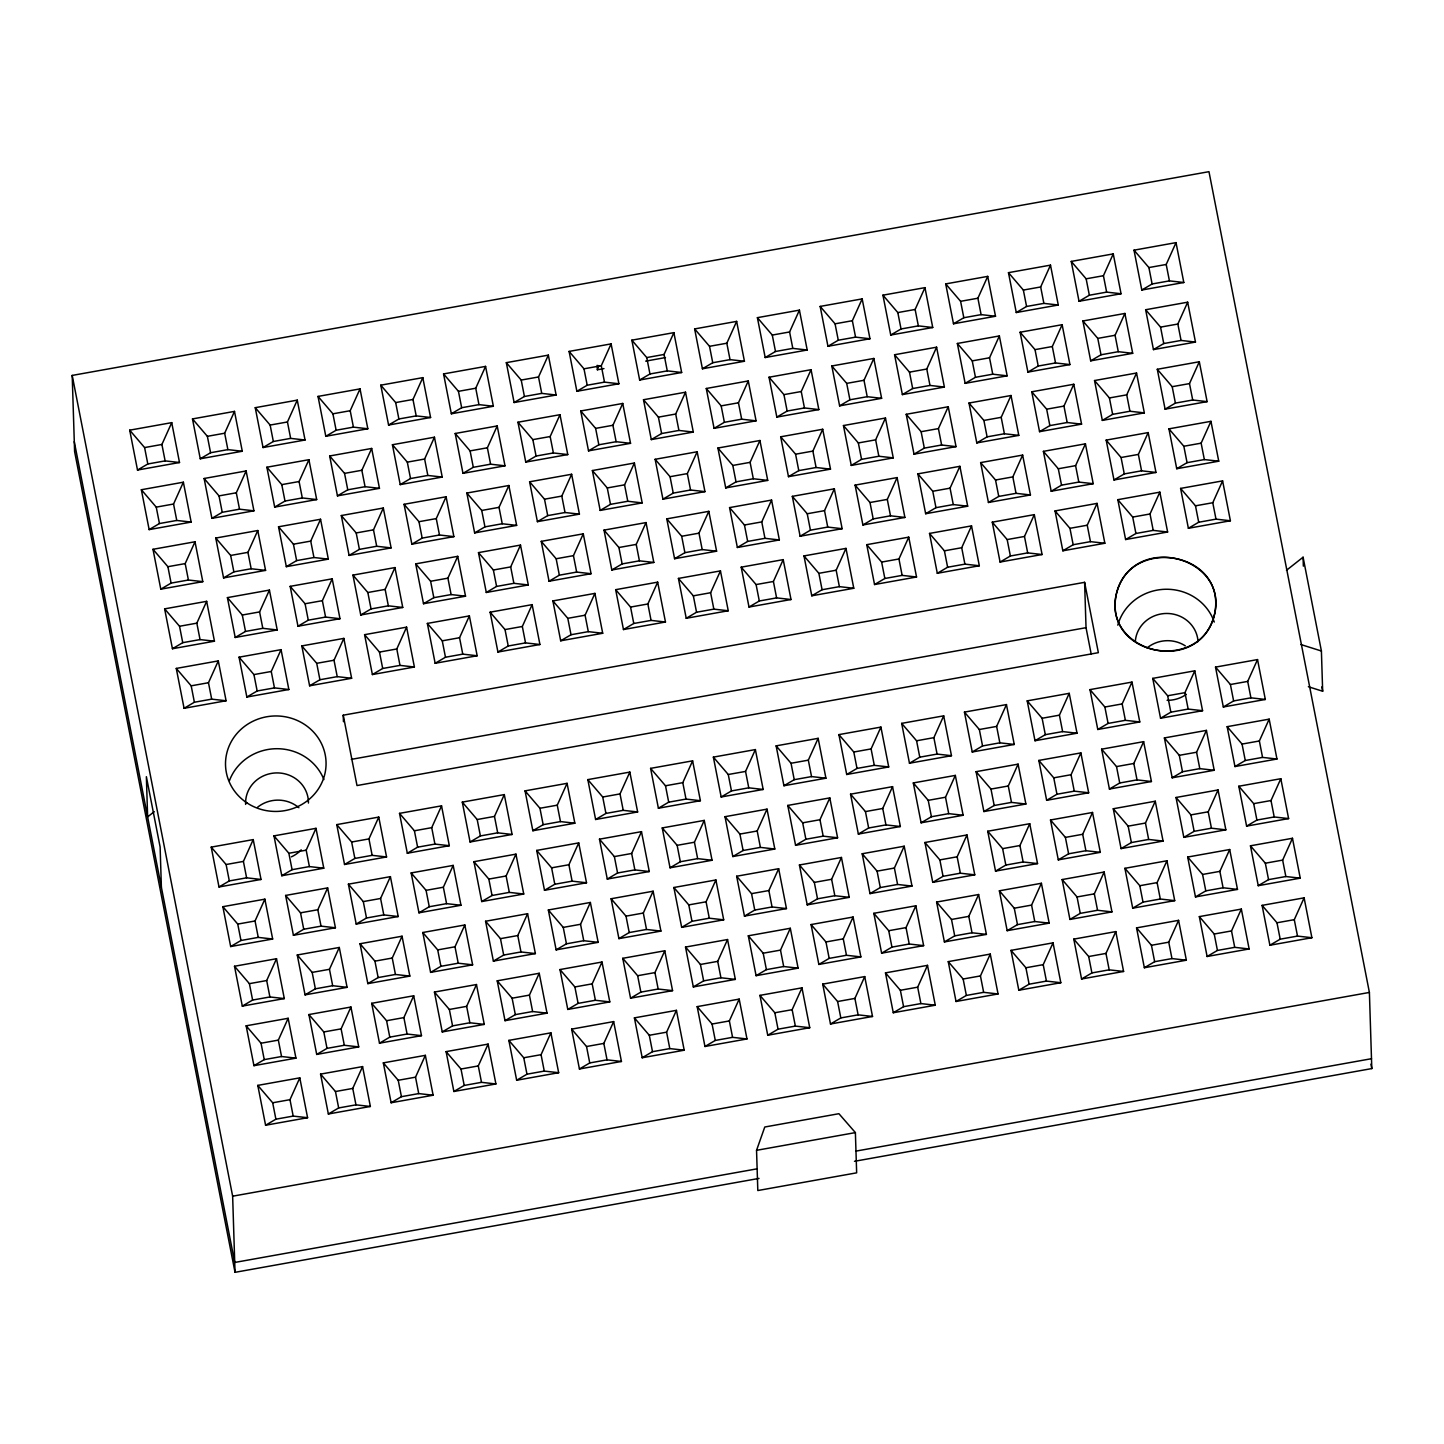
<?xml version="1.0" encoding="UTF-8"?>
<svg xmlns="http://www.w3.org/2000/svg" width="1444" height="1444" viewBox="0 0 1444 1444"><rect width="100%" height="100%" fill="white"/><g stroke="black" fill="none" stroke-linecap="round" stroke-linejoin="round"><path stroke-width="1.5" d="M603.953 368.599L597.365 369.772L598.863 365.549M756.548 1150.326L764.779 1127.006L838.91 1113.703L855.389 1132.601L856.653 1172.835L757.811 1190.542L756.548 1150.326L855.389 1132.601M179.507 462.513L165.121 460.889L161.909 444.463L171.728 422.641L129.707 430.168L137.505 470.04L179.507 462.513L171.728 422.641M191.15 522.078L176.764 520.454L173.551 504.028L183.37 482.206L141.35 489.733L149.147 529.605L191.15 522.078L183.37 482.206M242.285 451.25L227.881 449.625L224.668 433.218L234.488 411.396L192.485 418.922L200.265 458.777L242.285 451.25L234.488 411.396M202.792 581.643L188.406 580.019L185.193 563.593L195.012 541.771L152.992 549.298L160.789 589.17L202.792 581.643L195.012 541.771M253.927 510.815L239.523 509.191L236.311 492.783L246.13 470.961L204.127 478.487L211.907 518.342L253.927 510.815L246.13 470.961M214.452 641.19L200.048 639.584L196.835 623.158L206.654 601.336L164.634 608.863L172.432 648.735L214.452 641.19L206.654 601.336M305.045 440.005L290.659 438.38L287.446 421.973L297.265 400.132L255.245 407.677L263.043 447.532L305.045 440.005L297.265 400.132M265.57 570.38L251.166 568.755L247.953 552.348L257.772 530.526L215.77 538.052L223.567 577.907L265.57 570.38L257.772 530.526M226.094 700.755L211.69 699.149L208.477 682.723L218.297 660.901L176.276 668.428L184.074 708.3L226.094 700.755L218.297 660.901M316.687 499.57L302.301 497.945L299.088 481.538L308.908 459.697L266.887 467.224L274.685 507.097L316.687 499.57L308.908 459.697M277.212 629.945L262.808 628.321L259.595 611.913L269.414 590.091L227.412 597.617L235.21 637.472L277.212 629.945L269.414 590.091M367.823 428.76L353.419 427.135L350.206 410.71L360.025 388.887L318.023 396.414L325.803 436.287L367.823 428.76L360.025 388.887M328.329 559.135L313.944 557.51L310.731 541.103L320.55 519.262L278.53 526.789L286.327 566.662L328.329 559.135L320.55 519.262M288.854 689.51L274.45 687.885L271.255 671.478L281.057 649.656L239.054 657.182L246.852 697.037L288.854 689.51L281.057 649.656M379.465 488.325L365.061 486.7L361.848 470.275L371.668 448.452L329.665 455.979L337.445 495.852L379.465 488.325L371.668 448.452M339.99 618.7L325.586 617.075L322.373 600.668L332.192 578.827L290.172 586.354L297.969 626.227L339.99 618.7L332.192 578.827M430.583 417.497L416.197 415.89L412.984 399.465L422.803 377.642L380.783 385.169L388.58 425.041L430.583 417.497L422.803 377.642M391.107 547.89L376.703 546.265L373.491 529.84L383.31 508.017L341.307 515.544L349.105 555.417L391.107 547.89L383.31 508.017M261.021 879.45L246.617 877.826L243.404 861.418L253.223 839.596L211.221 847.123L219.001 886.977L261.021 879.45L253.223 839.596M351.632 678.265L337.228 676.64L334.015 660.233L343.834 638.392L301.814 645.919L309.612 685.792L351.632 678.265L343.834 638.392M442.225 477.062L427.839 475.455L424.626 459.03L434.445 437.207L392.425 444.734L400.223 484.606L442.225 477.062L434.445 437.207M402.75 607.455L388.346 605.83L385.151 589.405L394.952 567.582L352.95 575.109L360.747 614.982L402.75 607.455L394.952 567.582M493.361 406.251L478.957 404.627L475.744 388.219L485.563 366.397L443.561 373.924L451.34 413.778L493.361 406.251L485.563 366.397M272.663 939.015L258.259 937.391L255.047 920.983L264.866 899.161L222.863 906.688L230.661 946.542L272.663 939.015L264.866 899.161M453.885 536.626L439.481 535.002L436.268 518.595L446.088 496.772L404.067 504.299L411.865 544.171L453.885 536.626L446.088 496.772M323.781 868.205L309.395 866.581L306.182 850.173L316.001 828.333L273.981 835.877L281.779 875.732L323.781 868.205L316.001 828.333M414.392 667.02L399.988 665.395L396.793 648.97L406.594 627.147L364.592 634.674L372.39 674.547L414.392 667.02L406.594 627.147M505.003 465.816L490.599 464.192L487.386 447.784L497.205 425.944L455.203 433.489L462.982 473.343L505.003 465.816L497.205 425.944M284.306 998.58L269.902 996.956L266.689 980.548L276.508 958.726L234.506 966.253L242.303 1006.107L284.306 998.58L276.508 958.726M465.528 596.192L451.124 594.567L447.911 578.16L457.73 556.337L415.71 563.864L423.507 603.718L465.528 596.192L457.73 556.337M556.12 395.006L541.735 393.382L538.522 376.974L548.341 355.134L506.321 362.661L514.118 402.533L556.12 395.006L548.341 355.134M335.423 927.77L321.037 926.145L317.824 909.738L327.644 887.898L285.623 895.442L293.421 935.297L335.423 927.77L327.644 887.898M516.645 525.381L502.241 523.757L499.028 507.349L508.848 485.509L466.845 493.054L474.643 532.908L516.645 525.381L508.848 485.509M295.948 1058.145L281.544 1056.521L278.349 1040.113L288.15 1018.291L246.148 1025.818L253.945 1065.672L295.948 1058.145L288.15 1018.291M386.559 856.96L372.155 855.335L368.942 838.91L378.761 817.087L336.759 824.614L344.538 864.487L386.559 856.96L378.761 817.087M477.17 655.756L462.766 654.132L459.553 637.725L469.372 615.902L427.352 623.429L435.149 663.283L477.17 655.756L469.372 615.902M567.763 454.571L553.377 452.947L550.164 436.539L559.983 414.699L517.963 422.226L525.76 462.098L567.763 454.571L559.983 414.699M347.083 987.335L332.68 985.711L329.467 969.303L339.286 947.463L297.265 954.989L305.063 994.862L347.083 987.335L339.286 947.463M528.287 584.946L513.883 583.322L510.689 566.914L520.49 545.074L478.487 552.619L486.285 592.473L528.287 584.946L520.49 545.074M618.898 383.761L604.494 382.137L601.282 365.711L611.101 343.889L569.098 351.415L576.878 391.288L618.898 383.761L611.101 343.889M307.59 1117.71L293.186 1116.086L289.991 1099.678L299.792 1077.856L257.79 1085.383L265.588 1125.237L307.59 1117.71L299.792 1077.856M398.201 916.525L383.797 914.9L380.584 898.475L390.403 876.652L348.401 884.179L356.199 924.052L398.201 916.525L390.403 876.652M579.423 514.136L565.019 512.512L561.806 496.086L571.625 474.264L529.605 481.791L537.403 521.663L579.423 514.136L571.625 474.264M358.726 1046.9L344.322 1045.275L341.109 1028.868L350.928 1007.028L308.908 1014.554L316.705 1054.427L358.726 1046.9L350.928 1007.028M449.319 845.697L434.933 844.09L431.72 827.665L441.539 805.842L399.519 813.369L407.316 853.242L449.319 845.697L441.539 805.842M539.93 644.511L525.526 642.887L522.331 626.479L532.132 604.639L490.13 612.184L497.927 652.038L539.93 644.511L532.132 604.639M630.541 443.326L616.137 441.702L612.924 425.276L622.743 403.454L580.741 410.98L588.52 450.853L630.541 443.326L622.743 403.454M409.843 976.09L395.439 974.465L392.245 958.04L402.046 936.217L360.043 943.744L367.841 983.617L409.843 976.09L402.046 936.217M591.065 573.701L576.661 572.077L573.448 555.651L583.268 533.829L541.247 541.356L549.045 581.228L591.065 573.701L583.268 533.829M681.658 372.498L667.272 370.873L664.059 354.466L673.879 332.643L631.858 340.17L639.656 380.025L681.658 372.498L673.879 332.643M370.368 1106.465L355.964 1104.841L352.751 1088.433L362.57 1066.593L320.568 1074.119L328.348 1113.992L370.368 1106.465L362.57 1066.593M460.979 905.262L446.575 903.655L443.362 887.23L453.181 865.407L411.161 872.934L418.959 912.807L460.979 905.262L453.181 865.407M642.183 502.891L627.779 501.267L624.566 484.841L634.385 463.019L592.383 470.545L600.181 510.418L642.183 502.891L634.385 463.019M421.486 1035.655L407.082 1034.03L403.887 1017.605L413.688 995.782L371.686 1003.309L379.483 1043.182L421.486 1035.655L413.688 995.782M512.097 834.452L497.693 832.827L494.48 816.42L504.299 794.597L462.297 802.124L470.076 841.978L512.097 834.452L504.299 794.597M602.708 633.266L588.304 631.642L585.091 615.216L594.91 593.394L552.89 600.921L560.687 640.793L602.708 633.266L594.91 593.394M693.301 432.063L678.915 430.438L675.702 414.031L685.521 392.208L643.501 399.735L651.298 439.59L693.301 432.063L685.521 392.208M472.621 964.827L458.217 963.202L455.004 946.795L464.824 924.972L422.803 932.499L430.601 972.372L472.621 964.827L464.824 924.972M653.825 562.438L639.421 560.832L636.226 544.406L646.028 522.584L604.025 530.11L611.823 569.983L653.825 562.438L646.028 522.584M744.436 361.253L730.032 359.628L726.819 343.221L736.639 321.38L694.636 328.925L702.416 368.78L744.436 361.253L736.639 321.38M433.128 1095.22L418.724 1093.595L415.529 1077.17L425.348 1055.347L383.328 1062.874L391.125 1102.747L433.128 1095.22L425.348 1055.347M523.739 894.016L509.335 892.392L506.122 875.985L515.941 854.144L473.939 861.689L481.736 901.543L523.739 894.016L515.941 854.144M704.961 491.628L690.557 490.003L687.344 473.596L697.163 451.773L655.143 459.3L662.94 499.155L704.961 491.628L697.163 451.773M484.263 1024.392L469.86 1022.767L466.647 1006.36L476.466 984.537L434.445 992.064L442.243 1031.918L484.263 1024.392L476.466 984.537M574.856 823.206L560.471 821.582L557.258 805.174L567.077 783.334L525.056 790.861L532.854 830.733L574.856 823.206L567.077 783.334M665.467 622.003L651.063 620.397L647.869 603.971L657.67 582.149L615.667 589.675L623.465 629.548L665.467 622.003L657.67 582.149M756.078 420.818L741.674 419.193L738.462 402.786L748.281 380.945L706.278 388.49L714.076 428.345L756.078 420.818L748.281 380.945M535.381 953.581L520.977 951.957L517.782 935.55L527.583 913.709L485.581 921.254L493.379 961.108L535.381 953.581L527.583 913.709M716.603 551.193L702.199 549.568L698.986 533.161L708.805 511.338L666.785 518.865L674.583 558.72L716.603 551.193L708.805 511.338M807.196 350.008L792.81 348.383L789.597 331.958L799.416 310.135L757.396 317.662L765.194 357.534L807.196 350.008L799.416 310.135M495.906 1083.957L481.502 1082.332L478.289 1065.925L488.108 1044.102L446.106 1051.629L453.885 1091.484L495.906 1083.957L488.108 1044.102M586.517 882.771L572.113 881.147L568.9 864.739L578.719 842.899L536.699 850.426L544.496 890.298L586.517 882.771L578.719 842.899M767.721 480.383L753.317 478.758L750.104 462.351L759.923 440.51L717.921 448.037L725.718 487.91L767.721 480.383L759.923 440.51M547.023 1013.146L532.619 1011.522L529.425 995.115L539.226 973.274L497.223 980.819L505.021 1020.673L547.023 1013.146L539.226 973.274M637.634 811.961L623.23 810.337L620.017 793.911L629.837 772.089L587.834 779.616L595.614 819.488L637.634 811.961L629.837 772.089M728.245 610.758L713.841 609.133L710.628 592.726L720.448 570.903L678.427 578.43L686.225 618.285L728.245 610.758L720.448 570.903M818.838 409.573L804.452 407.948L801.239 391.523L811.059 369.7L769.038 377.227L776.836 417.099L818.838 409.573L811.059 369.7M598.159 942.336L583.755 940.712L580.542 924.286L590.361 902.464L548.341 909.991L556.139 949.863L598.159 942.336L590.361 902.464M779.363 539.948L764.959 538.323L761.764 521.916L771.565 500.075L729.563 507.602L737.361 547.475L779.363 539.948L771.565 500.075M869.974 338.744L855.57 337.138L852.357 320.712L862.176 298.89L820.174 306.417L827.953 346.289L869.974 338.744L862.176 298.89M558.666 1072.711L544.262 1071.087L541.067 1054.68L550.886 1032.839L508.866 1040.384L516.663 1080.238L558.666 1072.711L550.886 1032.839M649.277 871.526L634.873 869.902L631.66 853.476L641.479 831.654L599.477 839.181L607.274 879.053L649.277 871.526L641.479 831.654M830.499 469.138L816.095 467.513L812.882 451.088L822.701 429.265L780.681 436.792L788.478 476.664L830.499 469.138L822.701 429.265M609.801 1001.901L595.397 1000.277L592.184 983.851L602.004 962.029L559.983 969.556L567.781 1009.428L609.801 1001.901L602.004 962.029M700.394 800.698L686.008 799.073L682.795 782.666L692.615 760.844L650.594 768.37L658.392 808.225L700.394 800.698L692.615 760.844M791.005 599.513L776.601 597.888L773.406 581.481L783.208 559.64L741.205 567.167L749.003 607.04L791.005 599.513L783.208 559.64M881.616 398.309L867.212 396.703L863.999 380.277L873.819 358.455L831.816 365.982L839.614 405.854L881.616 398.309L873.819 358.455M660.919 931.091L646.515 929.467L643.32 913.041L653.121 891.219L611.119 898.746L618.916 938.618L660.919 931.091L653.121 891.219M842.141 528.703L827.737 527.078L824.524 510.653L834.343 488.83L792.323 496.357L800.12 536.229L842.141 528.703L834.343 488.83M932.734 327.499L918.348 325.875L915.135 309.467L924.954 287.645L882.934 295.172L890.731 335.026L932.734 327.499L924.954 287.645M621.443 1061.466L607.04 1059.842L603.827 1043.416L613.646 1021.594L571.643 1029.121L579.423 1068.993L621.443 1061.466L613.646 1021.594M712.054 860.263L697.651 858.638L694.438 842.231L704.257 820.409L662.236 827.935L670.034 867.79L712.054 860.263L704.257 820.409M893.258 457.874L878.854 456.25L875.642 439.842L885.461 418.02L843.458 425.547L851.256 465.419L893.258 457.874L885.461 418.02M672.561 990.638L658.157 989.032L654.962 972.606L664.763 950.784L622.761 958.311L630.559 998.183L672.561 990.638L664.763 950.784M763.172 789.453L748.768 787.828L745.555 771.421L755.374 749.58L713.372 757.125L721.17 796.98L763.172 789.453L755.374 749.58M853.783 588.268L839.379 586.643L836.166 570.218L845.985 548.395L803.983 555.922L811.763 595.794L853.783 588.268L845.985 548.395M944.376 387.064L929.99 385.44L926.777 369.032L936.596 347.192L894.576 354.737L902.374 394.591L944.376 387.064L936.596 347.192M723.697 919.828L709.293 918.203L706.08 901.796L715.899 879.974L673.879 887.5L681.676 927.355L723.697 919.828L715.899 879.974M904.901 517.439L890.497 515.815L887.302 499.407L897.103 477.585L855.101 485.112L862.898 524.966L904.901 517.439L897.103 477.585M995.512 316.254L981.108 314.63L977.895 298.222L987.714 276.382L945.712 283.908L953.491 323.781L995.512 316.254L987.714 276.382M684.203 1050.203L669.799 1048.597L666.605 1032.171L676.424 1010.349L634.403 1017.876L642.201 1057.748L684.203 1050.203L676.424 1010.349M774.814 849.018L760.41 847.393L757.197 830.986L767.017 809.145L725.014 816.69L732.812 856.545L774.814 849.018L767.017 809.145M956.036 446.629L941.632 445.005L938.419 428.597L948.239 406.757L906.218 414.302L914.016 454.156L956.036 446.629L948.239 406.757M735.339 979.393L720.935 977.769L717.722 961.361L727.541 939.539L685.521 947.065L693.319 986.92L735.339 979.393L727.541 939.539M825.932 778.208L811.546 776.583L808.333 760.158L818.152 738.335L776.132 745.862L783.93 785.735L825.932 778.208L818.152 738.335M916.543 577.004L902.139 575.38L898.944 558.972L908.745 537.15L866.743 544.677L874.541 584.531L916.543 577.004L908.745 537.15M1007.154 375.819L992.75 374.195L989.537 357.787L999.356 335.947L957.354 343.473L965.152 383.346L1007.154 375.819L999.356 335.947M786.457 908.583L772.053 906.958L768.858 890.551L778.659 868.71L736.657 876.237L744.454 916.11L786.457 908.583L778.659 868.71M967.679 506.194L953.275 504.57L950.062 488.162L959.881 466.322L917.861 473.867L925.658 513.721L967.679 506.194L959.881 466.322M1058.271 305.009L1043.886 303.384L1040.673 286.959L1050.492 265.136L1008.472 272.663L1016.269 312.536L1058.271 305.009L1050.492 265.136M746.981 1038.958L732.577 1037.333L729.364 1020.926L739.184 999.104L697.181 1006.63L704.961 1046.485L746.981 1038.958L739.184 999.104M837.592 837.773L823.188 836.148L819.975 819.723L829.795 797.9L787.774 805.427L795.572 845.3L837.592 837.773L829.795 797.9M1018.796 435.384L1004.392 433.76L1001.197 417.334L1010.999 395.512L968.996 403.038L976.794 442.911L1018.796 435.384L1010.999 395.512M798.099 968.148L783.695 966.523L780.5 950.116L790.301 928.275L748.299 935.802L756.096 975.675L798.099 968.148L790.301 928.275M888.71 766.944L874.306 765.338L871.093 748.913L880.912 727.09L838.91 734.617L846.707 774.489L888.71 766.944L880.912 727.09M979.321 565.759L964.917 564.135L961.704 547.727L971.523 525.887L929.521 533.432L937.3 573.286L979.321 565.759L971.523 525.887M1069.932 364.574L1055.528 362.949L1052.315 346.524L1062.134 324.701L1020.114 332.228L1027.911 372.101L1069.932 364.574L1062.134 324.701M849.234 897.338L834.831 895.713L831.618 879.288L841.437 857.465L799.416 864.992L807.214 904.865L849.234 897.338L841.437 857.465M1030.438 494.949L1016.034 493.325L1012.84 476.899L1022.641 455.077L980.638 462.603L988.436 502.476L1030.438 494.949L1022.641 455.077M1121.049 293.746L1106.646 292.121L1103.433 275.714L1113.252 253.891L1071.249 261.418L1079.029 301.273L1121.049 293.746L1113.252 253.891M809.741 1027.713L795.355 1026.088L792.142 1009.681L801.962 987.84L759.941 995.367L767.739 1035.24L809.741 1027.713L801.962 987.84M900.352 826.509L885.948 824.903L882.735 808.478L892.554 786.655L850.552 794.182L858.35 834.054L900.352 826.509L892.554 786.655M1081.574 424.139L1067.17 422.514L1063.957 406.089L1073.776 384.266L1031.756 391.793L1039.554 431.666L1081.574 424.139L1073.776 384.266M860.877 956.903L846.473 955.278L843.26 938.853L853.079 917.03L811.077 924.557L818.856 964.43L860.877 956.903L853.079 917.03M951.47 755.699L937.084 754.075L933.871 737.667L943.69 715.845L901.67 723.372L909.467 763.226L951.47 755.699L943.69 715.845M1042.081 554.514L1027.677 552.89L1024.482 536.464L1034.301 514.642L992.281 522.168L1000.078 562.041L1042.081 554.514L1034.301 514.642M1132.692 353.311L1118.288 351.686L1115.075 335.279L1124.894 313.456L1082.892 320.983L1090.689 360.838L1132.692 353.311L1124.894 313.456M911.994 886.074L897.59 884.468L894.396 868.043L904.197 846.22L862.194 853.747L869.992 893.619L911.994 886.074L904.197 846.22M1093.216 483.686L1078.812 482.079L1075.6 465.654L1085.419 443.831L1043.398 451.358L1051.196 491.231L1093.216 483.686L1085.419 443.831M1183.809 282.501L1169.423 280.876L1166.21 264.469L1176.03 242.628L1134.009 250.173L1141.807 290.027L1183.809 282.501L1176.03 242.628M872.519 1016.468L858.115 1014.843L854.902 998.418L864.721 976.595L822.719 984.122L830.499 1023.995L872.519 1016.468L864.721 976.595M963.13 815.264L948.726 813.64L945.513 797.232L955.332 775.41L913.312 782.937L921.11 822.791L963.13 815.264L955.332 775.41M1144.334 412.876L1129.93 411.251L1126.735 394.844L1136.536 373.021L1094.534 380.548L1102.332 420.403L1144.334 412.876L1136.536 373.021M923.637 945.639L909.233 944.015L906.038 927.608L915.839 905.785L873.837 913.312L881.634 953.166L923.637 945.639L915.839 905.785M1014.248 744.454L999.844 742.83L996.631 726.422L1006.45 704.582L964.448 712.109L972.245 751.981L1014.248 744.454L1006.45 704.582M1104.859 543.251L1090.455 541.644L1087.242 525.219L1097.061 503.396L1055.059 510.923L1062.838 550.796L1104.859 543.251L1097.061 503.396M1195.47 342.066L1181.066 340.441L1177.853 324.034L1187.672 302.193L1145.652 309.738L1153.449 349.592L1195.47 342.066L1187.672 302.193M974.772 874.829L960.368 873.205L957.155 856.797L966.975 834.957L924.954 842.502L932.752 882.356L974.772 874.829L966.975 834.957M1155.976 472.441L1141.572 470.816L1138.377 454.409L1148.179 432.586L1106.176 440.113L1113.974 479.968L1155.976 472.441L1148.179 432.586M935.279 1005.204L920.893 1003.58L917.68 987.173L927.499 965.35L885.479 972.877L893.276 1012.731L935.279 1005.204L927.499 965.35M1025.89 804.019L1011.486 802.395L1008.291 785.987L1018.092 764.147L976.09 771.674L983.887 811.546L1025.89 804.019L1018.092 764.147M1207.112 401.631L1192.708 400.006L1189.495 383.599L1199.314 361.758L1157.294 369.285L1165.091 409.157L1207.112 401.631L1199.314 361.758M986.414 934.394L972.011 932.77L968.798 916.362L978.617 894.522L936.614 902.067L944.394 941.921L986.414 934.394L978.617 894.522M1077.025 733.209L1062.622 731.585L1059.409 715.159L1069.228 693.337L1027.207 700.863L1035.005 740.736L1077.025 733.209L1069.228 693.337M1167.618 532.006L1153.214 530.381L1150.02 513.974L1159.839 492.151L1117.818 499.678L1125.616 539.533L1167.618 532.006L1159.839 492.151M1037.532 863.584L1023.128 861.96L1019.933 845.534L1029.734 823.712L987.732 831.239L995.53 871.111L1037.532 863.584L1029.734 823.712M1218.754 461.196L1204.35 459.571L1201.137 443.164L1210.956 421.323L1168.936 428.85L1176.734 468.722L1218.754 461.196L1210.956 421.323M998.057 993.959L983.653 992.335L980.44 975.927L990.259 954.087L948.257 961.632L956.036 1001.486L998.057 993.959L990.259 954.087M1088.668 792.774L1074.264 791.15L1071.051 774.724L1080.87 752.902L1038.85 760.428L1046.647 800.301L1088.668 792.774L1080.87 752.902M1049.174 923.149L1034.77 921.525L1031.576 905.099L1041.395 883.277L999.374 890.804L1007.172 930.676L1049.174 923.149L1041.395 883.277M1139.785 721.946L1125.381 720.321L1122.168 703.914L1131.988 682.091L1089.985 689.618L1097.783 729.473L1139.785 721.946L1131.988 682.091M1230.396 520.761L1215.992 519.136L1212.779 502.729L1222.599 480.888L1180.596 488.415L1188.376 528.287L1230.396 520.761L1222.599 480.888M1100.31 852.339L1085.906 850.715L1082.693 834.289L1092.512 812.467L1050.492 819.993L1058.29 859.866L1100.31 852.339L1092.512 812.467M1060.817 982.714L1046.431 981.09L1043.218 964.664L1053.037 942.842L1011.017 950.369L1018.814 990.241L1060.817 982.714L1053.037 942.842M1151.428 781.511L1137.024 779.886L1133.829 763.479L1143.63 741.656L1101.628 749.183L1109.425 789.038L1151.428 781.511L1143.63 741.656M1111.952 911.886L1097.548 910.28L1094.335 893.854L1104.155 872.032L1062.152 879.558L1069.932 919.431L1111.952 911.886L1104.155 872.032M1202.563 710.701L1188.159 709.076L1184.946 692.669L1194.766 670.828L1152.745 678.373L1160.543 718.228L1202.563 710.701L1194.766 670.828M1163.07 841.076L1148.666 839.451L1145.471 823.044L1155.272 801.221L1113.27 808.748L1121.067 848.603L1163.07 841.076L1155.272 801.221M1123.594 971.451L1109.191 969.845L1105.978 953.419L1115.797 931.597L1073.794 939.123L1081.574 978.996L1123.594 971.451L1115.797 931.597M1214.205 770.266L1199.802 768.641L1196.589 752.234L1206.408 730.393L1164.387 737.938L1172.185 777.793L1214.205 770.266L1206.408 730.393M1174.712 900.641L1160.308 899.016L1157.113 882.609L1166.932 860.786L1124.912 868.313L1132.71 908.168L1174.712 900.641L1166.932 860.786M1265.323 699.456L1250.919 697.831L1247.706 681.406L1257.525 659.583L1215.523 667.11L1223.321 706.982L1265.323 699.456L1257.525 659.583M1225.848 829.831L1211.444 828.206L1208.231 811.799L1218.05 789.958L1176.03 797.485L1183.827 837.358L1225.848 829.831L1218.05 789.958M1186.354 960.206L1171.968 958.581L1168.756 942.174L1178.575 920.351L1136.554 927.878L1144.352 967.733L1186.354 960.206L1178.575 920.351M1276.965 759.021L1262.561 757.396L1259.367 740.971L1269.168 719.148L1227.165 726.675L1234.963 766.547L1276.965 759.021L1269.168 719.148M1237.49 889.396L1223.086 887.771L1219.873 871.364L1229.692 849.523L1187.69 857.05L1195.47 896.923L1237.49 889.396L1229.692 849.523M1288.608 818.586L1274.204 816.961L1271.009 800.536L1280.81 778.713L1238.808 786.24L1246.605 826.112L1288.608 818.586L1280.81 778.713M1249.132 948.961L1234.728 947.336L1231.515 930.929L1241.335 909.088L1199.332 916.615L1207.112 956.488L1249.132 948.961L1241.335 909.088M1300.25 878.151L1285.846 876.526L1282.651 860.101L1292.47 838.278L1250.45 845.805L1258.247 885.677L1300.25 878.151L1292.47 838.278M1311.892 937.716L1297.506 936.091L1294.293 919.666L1304.112 897.843L1262.092 905.37L1269.89 945.242L1311.892 937.716L1304.112 897.843M154.273 811.654L147.631 816.889L146.367 776.673L160.122 847.014L161.385 887.248M1286.46 570.308L1303.084 557.203L1321.404 651.009L1322.668 691.243L1308.372 686.73M137.505 470.04L147.811 463.975L165.121 460.889M200.265 458.777L210.589 452.73L227.881 449.625M263.043 447.532L273.349 441.485L290.659 438.38M149.147 529.605L159.454 523.54L176.764 520.454M325.803 436.287L336.127 430.24L353.419 427.135M211.907 518.342L222.232 512.295L239.523 509.191M388.58 425.041L398.887 418.977L416.197 415.89M274.685 507.097L284.991 501.05L302.301 497.945M451.34 413.778L461.665 407.731L478.957 404.627M160.789 589.17L171.096 583.105L188.406 580.019M337.445 495.852L347.769 489.805L365.061 486.7M514.118 402.533L524.425 396.486L541.735 393.382M223.567 577.907L233.874 571.86L251.166 568.755M400.223 484.606L410.529 478.542L427.839 475.455M576.878 391.288L587.203 385.223L604.494 382.137M286.327 566.662L296.634 560.615L313.944 557.51M462.982 473.343L473.307 467.296L490.599 464.192M172.432 648.735L182.738 642.67L200.048 639.584M639.656 380.025L649.962 373.978L667.272 370.873M349.105 555.417L359.412 549.37L376.703 546.265M525.76 462.098L536.067 456.051L553.377 452.947M235.21 637.472L245.516 631.425L262.808 628.321M702.416 368.78L712.74 362.733L730.032 359.628M411.865 544.171L422.171 538.107L439.481 535.002M588.52 450.853L598.845 444.788L616.137 441.702M297.969 626.227L308.276 620.18L325.586 617.075M765.194 357.534L775.5 351.488L792.81 348.383M474.643 532.908L484.949 526.861L502.241 523.757M184.074 708.3L194.38 702.235L211.69 699.149M651.298 439.59L661.605 433.543L678.915 430.438M360.747 614.982L371.054 608.935L388.346 605.83M827.953 346.289L838.278 340.224L855.57 337.138M537.403 521.663L547.709 515.616L565.019 512.512M246.852 697.037L257.158 690.99L274.45 687.885M714.076 428.345L724.383 422.298L741.674 419.193M423.507 603.718L433.814 597.672L451.124 594.567M890.731 335.026L901.038 328.979L918.348 325.875M600.181 510.418L610.487 504.353L627.779 501.267M309.612 685.792L319.918 679.745L337.228 676.64M776.836 417.099L787.142 411.053L804.452 407.948M486.285 592.473L496.592 586.426L513.883 583.322M953.491 323.781L963.816 317.734L981.108 314.63M662.94 499.155L673.247 493.108L690.557 490.003M372.39 674.547L382.696 668.482L399.988 665.395M839.614 405.854L849.92 399.789L867.212 396.703M549.045 581.228L559.351 575.181L576.661 572.077M1016.269 312.536L1026.576 306.471L1043.886 303.384M725.718 487.91L736.025 481.863L753.317 478.758M435.149 663.283L445.474 657.237L462.766 654.132M902.374 394.591L912.68 388.544L929.99 385.44M611.823 569.983L622.129 563.918L639.421 560.832M1079.029 301.273L1089.354 295.226L1106.646 292.121M788.478 476.664L798.785 470.618L816.095 467.513M497.927 652.038L508.234 645.991L525.526 642.887M965.152 383.346L975.458 377.299L992.75 374.195M674.583 558.72L684.889 552.673L702.199 549.568M1141.807 290.027L1152.113 283.981L1169.423 280.876M851.256 465.419L861.563 459.354L878.854 456.25M560.687 640.793L571.012 634.746L588.304 631.642M1027.911 372.101L1038.218 366.036L1055.528 362.949M737.361 547.475L747.667 541.428L764.959 538.323M914.016 454.156L924.322 448.109L941.632 445.005M623.465 629.548L633.772 623.483L651.063 620.397M1090.689 360.838L1100.996 354.791L1118.288 351.686M800.12 536.229L810.427 530.183L827.737 527.078M219.001 886.977L229.325 880.93L246.617 877.826M976.794 442.911L987.1 436.864L1004.392 433.76M686.225 618.285L696.549 612.238L713.841 609.133M1153.449 349.592L1163.756 343.546L1181.066 340.441M862.898 524.966L873.205 518.919L890.497 515.815M281.779 875.732L292.085 869.685L309.395 866.581M1039.554 431.666L1049.86 425.601L1067.17 422.514M749.003 607.04L759.309 600.993L776.601 597.888M925.658 513.721L935.965 507.674L953.275 504.57M344.538 864.487L354.863 858.44L372.155 855.335M1102.332 420.403L1112.638 414.356L1129.93 411.251M811.763 595.794L822.087 589.73L839.379 586.643M230.661 946.542L240.968 940.495L258.259 937.391M988.436 502.476L998.743 496.429L1016.034 493.325M407.316 853.242L417.623 847.177L434.933 844.09M1165.091 409.157L1175.398 403.111L1192.708 400.006M874.541 584.531L884.847 578.484L902.139 575.38M293.421 935.297L303.727 929.25L321.037 926.145M1051.196 491.231L1061.521 485.166L1078.812 482.079M470.076 841.978L480.401 835.932L497.693 832.827M937.3 573.286L947.625 567.239L964.917 564.135M356.199 924.052L366.505 918.005L383.797 914.9M1113.974 479.968L1124.28 473.921L1141.572 470.816M532.854 830.733L543.161 824.686L560.471 821.582M242.303 1006.107L252.61 1000.06L269.902 996.956M1000.078 562.041L1010.385 555.994L1027.677 552.89M418.959 912.807L429.265 906.742L446.575 903.655M1176.734 468.722L1187.058 462.676L1204.35 459.571M595.614 819.488L605.938 813.423L623.23 810.337M305.063 994.862L315.37 988.815L332.68 985.711M1062.838 550.796L1073.163 544.731L1090.455 541.644M481.736 901.543L492.043 895.497L509.335 892.392M658.392 808.225L668.698 802.178L686.008 799.073M367.841 983.617L378.147 977.57L395.439 974.465M1125.616 539.533L1135.923 533.486L1153.214 530.381M544.496 890.298L554.803 884.251L572.113 881.147M253.945 1065.672L264.252 1059.625L281.544 1056.521M721.17 796.98L731.476 790.933L748.768 787.828M430.601 972.372L440.907 966.307L458.217 963.202M1188.376 528.287L1198.7 522.241L1215.992 519.136M607.274 879.053L617.581 872.988L634.873 869.902M316.705 1054.427L327.012 1048.38L344.322 1045.275M783.93 785.735L794.236 779.688L811.546 776.583M493.379 961.108L503.685 955.062L520.977 951.957M670.034 867.79L680.341 861.743L697.651 858.638M379.483 1043.182L389.79 1037.135L407.082 1034.03M846.707 774.489L857.014 768.425L874.306 765.338M556.139 949.863L566.445 943.816L583.755 940.712M265.588 1125.237L275.894 1119.19L293.186 1116.086M732.812 856.545L743.118 850.498L760.41 847.393M442.243 1031.918L452.568 1025.872L469.86 1022.767M909.467 763.226L919.774 757.179L937.084 754.075M618.916 938.618L629.223 932.553L646.515 929.467M328.348 1113.992L338.672 1107.945L355.964 1104.841M795.572 845.3L805.878 839.253L823.188 836.148M505.021 1020.673L515.327 1014.627L532.619 1011.522M972.245 751.981L982.552 745.934L999.844 742.83M681.676 927.355L691.983 921.308L709.293 918.203M391.125 1102.747L401.432 1096.682L418.724 1093.595M858.35 834.054L868.656 827.99L885.948 824.903M567.781 1009.428L578.105 1003.381L595.397 1000.277M1035.005 740.736L1045.312 734.671L1062.622 731.585M744.454 916.11L754.761 910.063L772.053 906.958M453.885 1091.484L464.21 1085.437L481.502 1082.332M921.11 822.791L931.416 816.744L948.726 813.64M630.559 998.183L640.865 992.118L658.157 989.032M1097.783 729.473L1108.089 723.426L1125.381 720.321M807.214 904.865L817.521 898.818L834.831 895.713M516.663 1080.238L526.97 1074.192L544.262 1071.087M983.887 811.546L994.194 805.499L1011.486 802.395M693.319 986.92L703.643 980.873L720.935 977.769M1160.543 718.228L1170.849 712.181L1188.159 709.076M869.992 893.619L880.298 887.555L897.59 884.468M579.423 1068.993L589.748 1062.946L607.04 1059.842M1046.647 800.301L1056.954 794.236L1074.264 791.15M756.096 975.675L766.403 969.628L783.695 966.523M1223.321 706.982L1233.627 700.936L1250.919 697.831M932.752 882.356L943.058 876.309L960.368 873.205M642.201 1057.748L652.507 1051.683L669.799 1048.597M1109.425 789.038L1119.732 782.991L1137.024 779.886M818.856 964.43L829.181 958.383L846.473 955.278M995.53 871.111L1005.836 865.064L1023.128 861.96M704.961 1046.485L715.285 1040.438L732.577 1037.333M1172.185 777.793L1182.492 771.746L1199.802 768.641M881.634 953.166L891.941 947.12L909.233 944.015M1058.29 859.866L1068.614 853.801L1085.906 850.715M767.739 1035.24L778.045 1029.193L795.355 1026.088M1234.963 766.547L1245.269 760.501L1262.561 757.396M944.394 941.921L954.719 935.874L972.011 932.77M1121.067 848.603L1131.374 842.556L1148.666 839.451M830.499 1023.995L840.823 1017.93L858.115 1014.843M1007.172 930.676L1017.479 924.629L1034.77 921.525M1183.827 837.358L1194.152 831.311L1211.444 828.206M893.276 1012.731L903.583 1006.685L920.893 1003.58M1069.932 919.431L1080.256 913.366L1097.548 910.28M1246.605 826.112L1256.912 820.066L1274.204 816.961M956.036 1001.486L966.361 995.439L983.653 992.335M1132.71 908.168L1143.016 902.121L1160.308 899.016M1018.814 990.241L1029.121 984.194L1046.431 981.09M1195.47 896.923L1205.794 890.876L1223.086 887.771M1081.574 978.996L1091.899 972.931L1109.191 969.845M1258.247 885.677L1268.554 879.631L1285.846 876.526M1144.352 967.733L1154.659 961.686L1171.968 958.581M1207.112 956.488L1217.436 950.441L1234.728 947.336M1269.89 945.242L1280.196 939.178L1297.506 936.091M759.021 1178.412L235.029 1272.326L74.601 451.557L72.2 375.422L1208.971 171.674L1369.399 992.443L1371.8 1068.578L854.487 1161.301M129.707 430.168L144.599 447.568L161.909 444.463M192.485 418.922L207.376 436.323L224.668 433.218M255.245 407.677L270.136 425.059L287.446 421.973M318.023 396.414L332.914 413.814L350.206 410.71M380.783 385.169L395.674 402.569L412.984 399.465M443.561 373.924L458.452 391.324L475.744 388.219M506.321 362.661L521.212 380.061L538.522 376.974M569.098 351.415L583.99 368.816L601.282 365.711M631.858 340.17L646.75 357.57L664.059 354.466M694.636 328.925L709.527 346.307L726.819 343.221M757.396 317.662L772.287 335.062L789.597 331.958M820.174 306.417L835.065 323.817L852.357 320.712M882.934 295.172L897.825 312.572L915.135 309.467M945.712 283.908L960.603 301.309L977.895 298.222M1008.472 272.663L1023.363 290.063L1040.673 286.959M1071.249 261.418L1086.141 278.818L1103.433 275.714M1134.009 250.173L1148.901 267.555L1166.21 264.469M645.685 361.126L665.467 357.57M141.35 489.733L156.241 507.133L173.551 504.028M204.127 478.487L219.019 495.888L236.311 492.783M266.887 467.224L281.779 484.624L299.088 481.538M329.665 455.979L344.556 473.379L361.848 470.275M392.425 444.734L407.316 462.134L424.626 459.03M455.203 433.489L470.094 450.889L487.386 447.784M517.963 422.226L532.854 439.626L550.164 436.539M580.741 410.98L595.632 428.381L612.924 425.276M643.501 399.735L658.41 417.135L675.702 414.031M706.278 388.49L721.17 405.872L738.462 402.786M769.038 377.227L783.948 394.627L801.239 391.523M831.816 365.982L846.707 383.382L863.999 380.277M894.576 354.737L909.485 372.137L926.777 369.032M957.354 343.473L972.245 360.874L989.537 357.787M1020.114 332.228L1035.023 349.628L1052.315 346.524M1082.892 320.983L1097.783 338.383L1115.075 335.279M1145.652 309.738L1160.561 327.12L1177.853 324.034M152.992 549.298L167.901 566.698L185.193 563.593M215.77 538.052L230.661 555.453L247.953 552.348M278.53 526.789L293.439 544.189L310.731 541.103M341.307 515.544L356.199 532.944L373.491 529.84M404.067 504.299L418.977 521.699L436.268 518.595M466.845 493.054L481.736 510.454L499.028 507.349M529.605 481.791L544.514 499.191L561.806 496.086M592.383 470.545L607.274 487.946L624.566 484.841M655.143 459.3L670.052 476.701L687.344 473.596M717.921 448.037L732.812 465.437L750.104 462.351M780.681 436.792L795.59 454.192L812.882 451.088M843.458 425.547L858.35 442.947L875.642 439.842M906.218 414.302L921.128 431.702L938.419 428.597M968.996 403.038L983.887 420.439L1001.197 417.334M1031.756 391.793L1046.665 409.193L1063.957 406.089M1094.534 380.548L1109.425 397.948L1126.735 394.844M1157.294 369.285L1172.203 386.685L1189.495 383.599M164.634 608.863L179.543 626.263L196.835 623.158M227.412 597.617L242.303 615.018L259.595 611.913M290.172 586.354L305.081 603.754L322.373 600.668M352.95 575.109L367.841 592.509L385.151 589.405M415.71 563.864L430.619 581.264L447.911 578.16M478.487 552.619L493.379 570.001L510.689 566.914M541.247 541.356L556.157 558.756L573.448 555.651M604.025 530.11L618.916 547.511L636.226 544.406M666.785 518.865L681.694 536.265L698.986 533.161M729.563 507.602L744.454 525.002L761.764 521.916M792.323 496.357L807.232 513.757L824.524 510.653M855.101 485.112L869.992 502.512L887.302 499.407M917.861 473.867L932.77 491.267L950.062 488.162M980.638 462.603L995.53 480.004L1012.84 476.899M1043.398 451.358L1058.308 468.758L1075.6 465.654M1106.176 440.113L1121.067 457.513L1138.377 454.409M1168.936 428.85L1183.845 446.25L1201.137 443.164M176.276 668.428L191.186 685.828L208.477 682.723M239.054 657.182L253.945 674.583L271.255 671.478M301.814 645.919L316.723 663.319L334.015 660.233M364.592 634.674L379.483 652.074L396.793 648.97M427.352 623.429L442.261 640.829L459.553 637.725M490.13 612.184L505.021 629.566L522.331 626.479M552.89 600.921L567.799 618.321L585.091 615.216M615.667 589.675L630.559 607.076L647.869 603.971M678.427 578.43L693.337 595.831L710.628 592.726M741.205 567.167L756.096 584.567L773.406 581.481M803.983 555.922L818.874 573.322L836.166 570.218M866.743 544.677L881.634 562.077L898.944 558.972M929.521 533.432L944.412 550.814L961.704 547.727M992.281 522.168L1007.172 539.569L1024.482 536.464M1055.059 510.923L1069.95 528.323L1087.242 525.219M1117.818 499.678L1132.71 517.078L1150.02 513.974M1180.596 488.415L1195.488 505.815L1212.779 502.729M343.239 715.195L1084.606 582.329L1098.361 652.67L356.993 785.554L343.239 715.195L343.455 721.675M351.325 759.363L1086.032 627.689L1084.606 582.329M211.221 847.123L226.112 864.523L243.404 861.418M273.981 835.877L288.872 853.26L306.182 850.173M336.759 824.614L351.65 842.014L368.942 838.91M399.519 813.369L414.41 830.769L431.72 827.665M462.297 802.124L477.188 819.524L494.48 816.42M525.056 790.861L539.948 808.261L557.258 805.174M587.834 779.616L602.726 797.016L620.017 793.911M650.594 768.37L665.503 785.771L682.795 782.666M713.372 757.125L728.263 774.507L745.555 771.421M776.132 745.862L791.041 763.262L808.333 760.158M838.91 734.617L853.801 752.017L871.093 748.913M901.67 723.372L916.579 740.772L933.871 737.667M964.448 712.109L979.339 729.509L996.631 726.422M1027.207 700.863L1042.117 718.264L1059.409 715.159M1089.985 689.618L1104.877 707.018L1122.168 703.914M1152.745 678.373L1167.654 695.755L1184.946 692.669M1215.523 667.11L1230.414 684.51L1247.706 681.406M222.863 906.688L237.755 924.088L255.047 920.983M285.623 895.442L300.532 912.825L317.824 909.738M348.401 884.179L363.292 901.579L380.584 898.475M411.161 872.934L426.07 890.334L443.362 887.23M473.939 861.689L488.83 879.089L506.122 875.985M536.699 850.426L551.608 867.826L568.9 864.739M599.477 839.181L614.368 856.581L631.66 853.476M662.236 827.935L677.146 845.336L694.438 842.231M725.014 816.69L739.906 834.072L757.197 830.986M787.774 805.427L802.683 822.827L819.975 819.723M850.552 794.182L865.443 811.582L882.735 808.478M913.312 782.937L928.221 800.337L945.513 797.232M976.09 771.674L990.981 789.074L1008.291 785.987M1038.85 760.428L1053.759 777.829L1071.051 774.724M1101.628 749.183L1116.519 766.583L1133.829 763.479M1164.387 737.938L1179.297 755.32L1196.589 752.234M1227.165 726.675L1242.057 744.075L1259.367 740.971M234.506 966.253L249.397 983.653L266.689 980.548M297.265 954.989L312.175 972.39L329.467 969.303M360.043 943.744L374.935 961.144L392.245 958.04M422.803 932.499L437.712 949.899L455.004 946.795M485.581 921.254L500.472 938.654L517.782 935.55M548.341 909.991L563.25 927.391L580.542 924.286M611.119 898.746L626.01 916.146L643.32 913.041M673.879 887.5L688.788 904.901L706.08 901.796M736.657 876.237L751.548 893.637L768.858 890.551M799.416 864.992L814.326 882.392L831.618 879.288M862.194 853.747L877.086 871.147L894.396 868.043M924.954 842.502L939.864 859.902L957.155 856.797M987.732 831.239L1002.623 848.639L1019.933 845.534M1050.492 819.993L1065.401 837.394L1082.693 834.289M1113.27 808.748L1128.161 826.148L1145.471 823.044M1176.03 797.485L1190.939 814.885L1208.231 811.799M1238.808 786.24L1253.699 803.64L1271.009 800.536M246.148 1025.818L261.039 1043.218L278.349 1040.113M308.908 1014.554L323.817 1031.955L341.109 1028.868M371.686 1003.309L386.577 1020.709L403.887 1017.605M434.445 992.064L449.355 1009.464L466.647 1006.36M497.223 980.819L512.115 998.201L529.425 995.115M559.983 969.556L574.892 986.956L592.184 983.851M622.761 958.311L637.652 975.711L654.962 972.606M685.521 947.065L700.43 964.466L717.722 961.361M748.299 935.802L763.19 953.202L780.5 950.116M811.077 924.557L825.968 941.957L843.26 938.853M873.837 913.312L888.728 930.712L906.038 927.608M936.614 902.067L951.506 919.467L968.798 916.362M999.374 890.804L1014.266 908.204L1031.576 905.099M1062.152 879.558L1077.043 896.959L1094.335 893.854M1124.912 868.313L1139.803 885.713L1157.113 882.609M1187.69 857.05L1202.581 874.45L1219.873 871.364M1250.45 845.805L1265.341 863.205L1282.651 860.101M257.79 1085.383L272.681 1102.783L289.991 1099.678M320.568 1074.119L335.459 1091.52L352.751 1088.433M383.328 1062.874L398.219 1080.274L415.529 1077.17M446.106 1051.629L460.997 1069.029L478.289 1065.925M508.866 1040.384L523.757 1057.766L541.067 1054.68M571.643 1029.121L586.535 1046.521L603.827 1043.416M634.403 1017.876L649.295 1035.276L666.605 1032.171M697.181 1006.63L712.072 1024.031L729.364 1020.926M759.941 995.367L774.832 1012.767L792.142 1009.681M822.719 984.122L837.61 1001.522L854.902 998.418M885.479 972.877L900.37 990.277L917.68 987.173M948.257 961.632L963.148 979.014L980.44 975.927M1011.017 950.369L1025.908 967.769L1043.218 964.664M1073.794 939.123L1088.686 956.524L1105.978 953.419M1136.554 927.878L1151.446 945.279L1168.756 942.174M1199.332 916.615L1214.224 934.015L1231.515 930.929M1262.092 905.37L1276.983 922.77L1294.293 919.666M235.029 1272.326L232.646 1196.192L1369.399 992.443M757.179 1168.81L234.722 1262.453L74.276 441.683M855.678 1151.157L1371.493 1058.705M1300.972 644.566L1321.404 651.009M1321.82 686.875L1322.668 691.243M1370.934 1064.156L1371.8 1068.578M1148.901 267.555L1152.113 283.981M1160.561 327.12L1163.756 343.546M1172.203 386.685L1175.398 403.111M1183.845 446.25L1187.058 462.676M1195.488 505.815L1198.7 522.241M1230.414 684.51L1233.627 700.936M1242.057 744.075L1245.269 760.501M1253.699 803.64L1256.912 820.066M1265.341 863.205L1268.554 879.631M1276.983 922.77L1280.196 939.178M1086.141 278.818L1089.354 295.226M1097.783 338.383L1100.996 354.791M1109.425 397.948L1112.638 414.356M1121.067 457.513L1124.28 473.921M1132.71 517.078L1135.923 533.486M1167.654 695.755L1170.849 712.181M1179.297 755.32L1182.492 771.746M1190.939 814.885L1194.152 831.311M1202.581 874.45L1205.794 890.876M1214.224 934.015L1217.436 950.441M1023.363 290.063L1026.576 306.471M1035.023 349.628L1038.218 366.036M1046.665 409.193L1049.86 425.601M1058.308 468.758L1061.521 485.166M1069.95 528.323L1073.163 544.731M1104.877 707.018L1108.089 723.426M1116.519 766.583L1119.732 782.991M1128.161 826.148L1131.374 842.556M1139.803 885.713L1143.016 902.121M1151.446 945.279L1154.659 961.686M1086.032 627.689L1091.195 654.06M960.603 301.309L963.816 317.734M972.245 360.874L975.458 377.299M983.887 420.439L987.1 436.864M995.53 480.004L998.743 496.429M1007.172 539.569L1010.385 555.994M1042.117 718.264L1045.312 734.671M1053.759 777.829L1056.954 794.236M1065.401 837.394L1068.614 853.801M1077.043 896.959L1080.256 913.366M1088.686 956.524L1091.899 972.931M897.825 312.572L901.038 328.979M909.485 372.137L912.68 388.544M921.128 431.702L924.322 448.109M932.77 491.267L935.965 507.674M944.412 550.814L947.625 567.239M979.339 729.509L982.552 745.934M990.981 789.074L994.194 805.499M1002.623 848.639L1005.836 865.064M1014.266 908.204L1017.479 924.629M1025.908 967.769L1029.121 984.194M835.065 323.817L838.278 340.224M846.707 383.382L849.92 399.789M858.35 442.947L861.563 459.354M869.992 502.512L873.205 518.919M881.634 562.077L884.847 578.484M916.579 740.772L919.774 757.179M928.221 800.337L931.416 816.744M939.864 859.902L943.058 876.309M951.506 919.467L954.719 935.874M963.148 979.014L966.361 995.439M772.287 335.062L775.5 351.488M783.948 394.627L787.142 411.053M795.59 454.192L798.785 470.618M807.232 513.757L810.427 530.183M818.874 573.322L822.087 589.73M853.801 752.017L857.014 768.425M865.443 811.582L868.656 827.99M877.086 871.147L880.298 887.555M888.728 930.712L891.941 947.12M900.37 990.277L903.583 1006.685M709.527 346.307L712.74 362.733M721.17 405.872L724.383 422.298M732.812 465.437L736.025 481.863M744.454 525.002L747.667 541.428M756.096 584.567L759.309 600.993M791.041 763.262L794.236 779.688M802.683 822.827L805.878 839.253M814.326 882.392L817.521 898.818M825.968 941.957L829.181 958.383M837.61 1001.522L840.823 1017.93M646.75 357.57L649.962 373.978M658.41 417.135L661.605 433.543M670.052 476.701L673.247 493.108M681.694 536.265L684.889 552.673M693.337 595.831L696.549 612.238M728.263 774.507L731.476 790.933M739.906 834.072L743.118 850.498M751.548 893.637L754.761 910.063M763.19 953.202L766.403 969.628M774.832 1012.767L778.045 1029.193M583.99 368.816L587.203 385.223M595.632 428.381L598.845 444.788M607.274 487.946L610.487 504.353M618.916 547.511L622.129 563.918M630.559 607.076L633.772 623.483M665.503 785.771L668.698 802.178M677.146 845.336L680.341 861.743M688.788 904.901L691.983 921.308M700.43 964.466L703.643 980.873M712.072 1024.031L715.285 1040.438M521.212 380.061L524.425 396.486M532.854 439.626L536.067 456.051M544.514 499.191L547.709 515.616M556.157 558.756L559.351 575.181M567.799 618.321L571.012 634.746M602.726 797.016L605.938 813.423M614.368 856.581L617.581 872.988M626.01 916.146L629.223 932.553M637.652 975.711L640.865 992.118M649.295 1035.276L652.507 1051.683M458.452 391.324L461.665 407.731M470.094 450.889L473.307 467.296M481.736 510.454L484.949 526.861M493.379 570.001L496.592 586.426M505.021 629.566L508.234 645.991M539.948 808.261L543.161 824.686M551.608 867.826L554.803 884.251M563.25 927.391L566.445 943.816M574.892 986.956L578.105 1003.381M586.535 1046.521L589.748 1062.946M395.674 402.569L398.887 418.977M407.316 462.134L410.529 478.542M418.977 521.699L422.171 538.107M430.619 581.264L433.814 597.672M442.261 640.829L445.474 657.237M477.188 819.524L480.401 835.932M488.83 879.089L492.043 895.497M500.472 938.654L503.685 955.062M512.115 998.201L515.327 1014.627M523.757 1057.766L526.97 1074.192M332.914 413.814L336.127 430.24M344.556 473.379L347.769 489.805M356.199 532.944L359.412 549.37M367.841 592.509L371.054 608.935M379.483 652.074L382.696 668.482M414.41 830.769L417.623 847.177M426.07 890.334L429.265 906.742M437.712 949.899L440.907 966.307M449.355 1009.464L452.568 1025.872M460.997 1069.029L464.21 1085.437M270.136 425.059L273.349 441.485M281.779 484.624L284.991 501.05M293.439 544.189L296.634 560.615M305.081 603.754L308.276 620.18M316.723 663.319L319.918 679.745M351.65 842.014L354.863 858.44M363.292 901.579L366.505 918.005M374.935 961.144L378.147 977.57M386.577 1020.709L389.79 1037.135M398.219 1080.274L401.432 1096.682M207.376 436.323L210.589 452.73M219.019 495.888L222.232 512.295M230.661 555.453L233.874 571.86M242.303 615.018L245.516 631.425M253.945 674.583L257.158 690.99M288.872 853.26L292.085 869.685M300.532 912.825L303.727 929.25M312.175 972.39L315.37 988.815M323.817 1031.955L327.012 1048.38M335.459 1091.52L338.672 1107.945M144.599 447.568L147.811 463.975M156.241 507.133L159.454 523.54M167.901 566.698L171.096 583.105M179.543 626.263L182.738 642.67M191.186 685.828L194.38 702.235M226.112 864.523L229.325 880.93M237.755 924.088L240.968 940.495M249.397 983.653L252.61 1000.06M261.039 1043.218L264.252 1059.625M272.681 1102.783L275.894 1119.19M72.2 375.422L232.646 1196.192M1303.084 557.203L1303.354 566.156M597.22 365.314L597.365 369.772M1117.8 625.18A50.269 47.724 -1.8 0 1 1164.929 589.278A50.269 47.724 -1.8 0 1 1214.26 622.075M1135.345 641.064A31.425 29.837 -1.8 0 1 1167.059 613.465A31.425 29.837 -1.8 0 1 1198.033 641.623M229.434 780.663A50.269 47.724 -1.8 0 1 276.364 748.714A50.269 47.724 -1.8 0 1 323.907 779.561M245.642 804.416A31.425 29.837 -1.8 0 1 276.4 772.919A31.425 29.837 -1.8 0 1 308.438 803.044M301.218 849.848A31.425 29.837 -1.8 0 1 291.399 856.852M257.465 807.34A31.425 29.837 -1.8 0 1 298.89 807.719M1186.318 694.347A31.425 29.837 -1.8 0 1 1167.095 700.34M1147.114 647.887A31.425 29.837 -1.8 0 1 1185.307 645.865M1115.869 596.408C1105.472 658.554 1204.332 672.778 1214.982 612.094C1225.396 549.929 1126.537 535.706 1115.869 596.408M1118.053 588.466C1096.592 648.555 1192.058 677.741 1212.816 620.017C1234.277 559.947 1138.793 530.742 1118.053 588.466M247.321 803.135A50.269 47.724 -1.8 0 0 325.911 767.287A50.269 47.724 -1.8 0 0 254.144 720.682A50.269 47.724 -1.8 0 0 247.321 803.135"/></g></svg>
